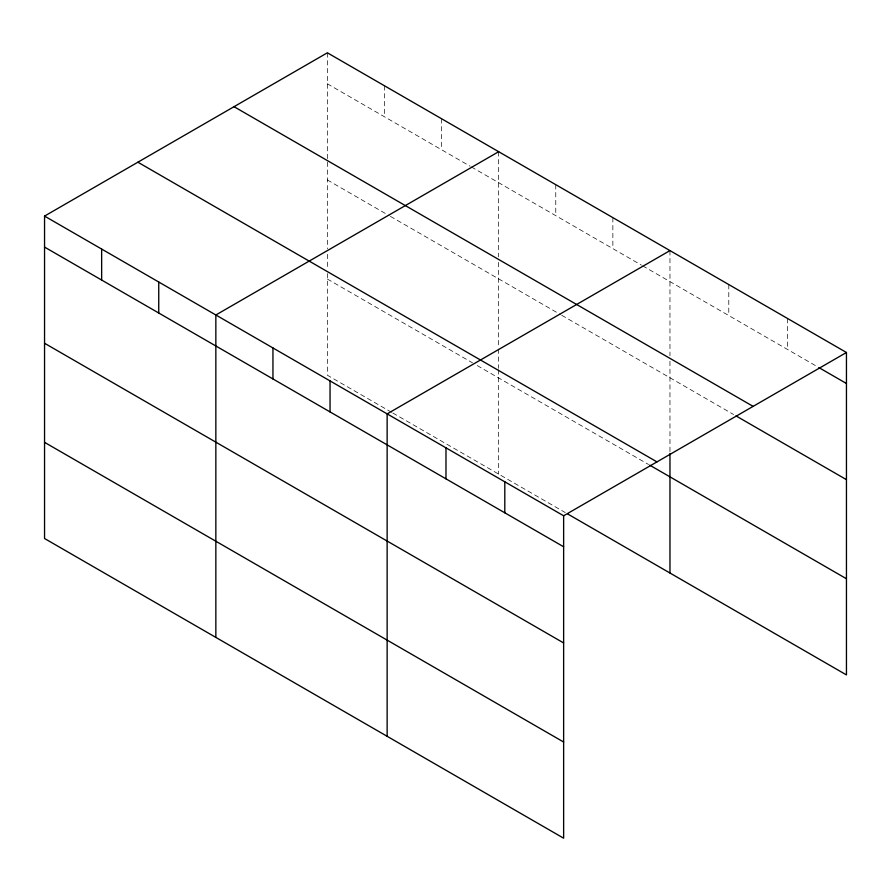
<?xml version="1.0" encoding="UTF-8"?>
<svg xmlns="http://www.w3.org/2000/svg" width="891" height="891" viewBox="0 0 891 891"><rect width="100%" height="100%" fill="white"/><g stroke="black" fill="none" stroke-linecap="round" stroke-linejoin="round"><path stroke-width="0.67" stroke-dasharray="4.46 3.34" d="M327.365 83.81L470.114 166.216M471.306 166.907L641.409 265.117M642.6 265.808L817.637 366.858M327.365 179.971L389.222 215.689M390.414 216.368L560.517 314.579M561.709 315.269L733.594 414.504M327.365 279.05L472.497 362.837M477.253 365.588L648.548 464.489M391.606 412.31L327.365 375.222L327.365 273.548M392.797 413.001L565.284 512.581M787.622 318.533L787.622 349.528M728.793 284.563L728.793 315.57M669.965 250.605L669.965 355.787M669.965 361.278L669.965 452.082M612.863 217.638L612.863 248.634M555.761 184.671L555.761 215.667M498.659 151.704L498.659 256.886M498.659 262.388L498.659 347.679M498.659 349.049L498.659 368.317M498.659 369.698L498.659 474.123M441.568 118.737L441.568 149.733M384.466 85.77L384.466 116.766M327.365 52.803L327.365 160.736M327.365 162.117L327.365 248.778M327.365 254.28L327.365 268.046"/><path stroke-width="1.34" d="M44.55 216.09L563.635 515.778L563.635 838.197L44.55 538.509L44.55 216.09L327.365 52.803L846.45 352.491L846.45 674.91L567.656 513.951M498.659 151.704L215.845 314.991L215.845 637.399M669.965 250.605L387.14 413.881L387.14 736.3M563.635 515.778L846.45 352.491M818.84 367.549L846.45 383.498M234.032 106.686L753.118 406.374M735.999 415.897L846.45 479.659M137.882 162.207L656.968 461.894M649.739 465.169L846.45 578.749M44.55 247.085L563.635 546.773M44.55 343.258L563.635 642.946M44.55 442.337L563.635 742.025M669.965 453.452L669.965 573.013M504.807 481.808L504.807 512.815M445.979 447.85L445.979 478.846M330.049 380.914L330.049 411.92M272.947 347.947L272.947 378.953M158.743 282.024L158.743 313.019M101.652 249.057L101.652 280.052"/></g></svg>
